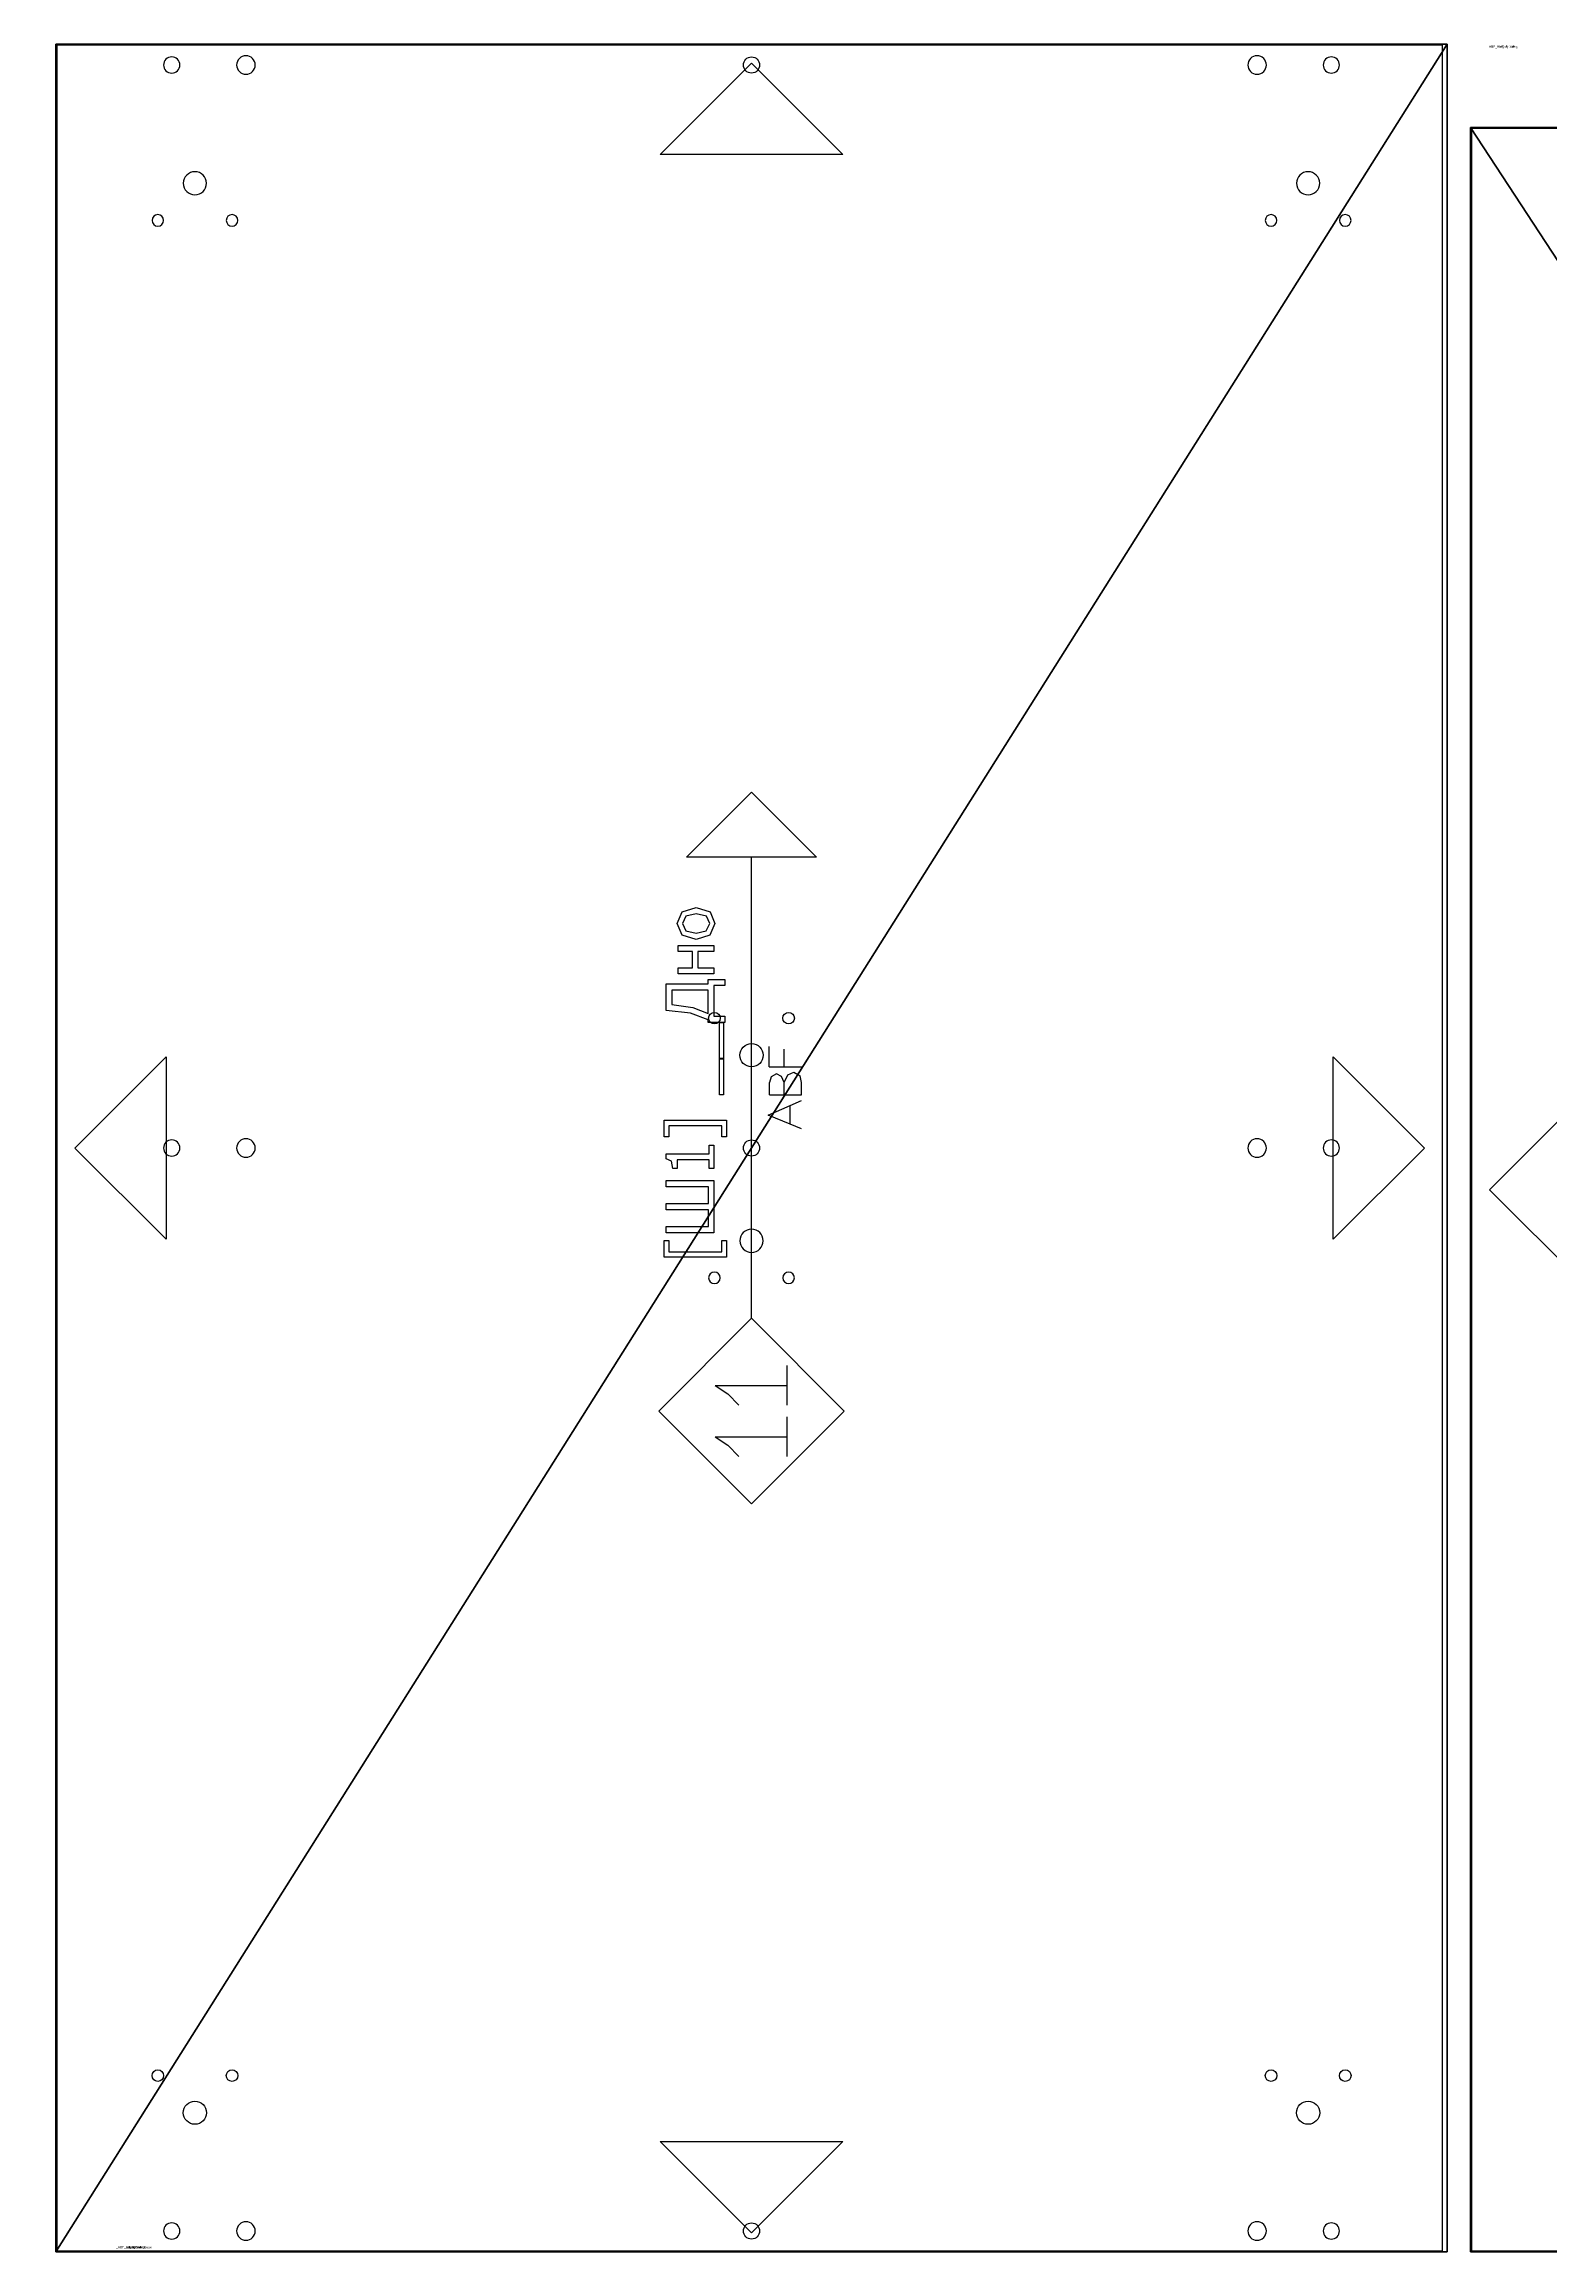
# Model space of a CAD drawing. Header units: millimetres. Extents: x -51759 to 2111, y -2740 to 2097.
# Drawn here: x -10495 to -9845, y 0 to 952 of the extents above; entities that cross this region are included whole.
import ezdxf

# ---------------------------------------------------------------- set-up
doc = ezdxf.new("R2010")
doc.units = ezdxf.units.MM
doc.header["$LTSCALE"] = 25.4
doc.layers.get('0').update_dxf_attribs({"true_color": 0xffffff})
for name, color, linetype, true_color in [('-', 216, 'Continuous', 0x770077), ('ABF_cuttingLines', 134, 'Continuous', 0x009987), ('ABF_D10.0_DEPTH18', 134, 'Continuous', 0x009987), ('ABF_D5.0_DEPTH1', 36, 'Continuous', 0x664400), ('ABF_edgeBanding', 252, 'Continuous', 0x777799), ('ABF_Label', 190, 'Continuous', 0x9900ff), ('D7-DEPTHF-$44817', 134, 'Continuous', 0x009987), ('D8-DEPTH12-$38878', 252, 'Continuous', 0x777799)]:
    doc.layers.add(name, color=color, linetype=linetype, true_color=true_color)

# ---------------------------------------------------------------- blocks, each defined once
blk = doc.blocks.new('Group703#1')
at = {"layer": 'ABF_cuttingLines', "color": 0}
blk.add_polyline3d([(-635.6, -16.9, 0), (-635.6, -932.1, 0), (-38, -932.1, 0), (-38, -16.9, 0), (-635.6, -16.9, 0)], close=True, dxfattribs=at)
blk = doc.blocks.new('Group704#1')
at = {"layer": 'ABF_edgeBanding', "color": 0}
for points in [[(-336, -24.77, 0), (-296.66, -64.11, 0), (-375.34, -64.11, 0), (-336, -24.77, 0)], [(-627.73, -474.5, 0), (-588.39, -435.16, 0), (-588.39, -513.84, 0), (-627.73, -474.5, 0)], [(-45.87, -474.5, 0), (-85.21, -513.84, 0), (-85.21, -435.16, 0), (-45.87, -474.5, 0)], [(-336, -924.23, 0), (-375.34, -884.89, 0), (-296.66, -884.89, 0), (-336, -924.23, 0)]]:
    blk.add_polyline3d(points, close=True, dxfattribs=at)
blk = doc.blocks.new('_____#6')
at = {"color": 0}
for p, q in [((-636, -16.5, 18), (-36, -16.5, 18)), ((-636, -932.5, 18), (-636, -16.5, 18)), ((-636, -16.5), (-36, -16.5)), ((-636, -932.5), (-636, -16.5)), ((-636, -16.5, 18), (-36, -16.5, 18)), ((-636, -16.5), (-36, -16.5)), ((-636, -16.5, 18), (-636, -16.5)), ((-636, -932.5, 18), (-636, -16.5, 18)), ((-636, -16.5, 18), (-636, -16.5)), ((-636, -932.5), (-636, -16.5)), ((-36, -932.5, 18), (-636, -932.5, 18)), ((-36, -932.5), (-636, -932.5)), ((-36, -932.5, 18), (-636, -932.5, 18)), ((-636, -932.5, 18), (-636, -932.5)), ((-36, -932.5), (-636, -932.5)), ((-636, -932.5, 18), (-636, -932.5))]:
    blk.add_line(p, q, dxfattribs=at)
at = {"layer": 'ABF_cuttingLines', "color": 0}
ref = blk.add_blockref('Group703#1', (0, 0, 18), dxfattribs=at)
ref.add_attrib('Skp_GroupInstanceName', '_ABF_cuttingLines', (0, 0), dxfattribs={"layer": '0', "height": 1})
at = {"layer": 'ABF_edgeBanding', "color": 0}
ref = blk.add_blockref('Group704#1', (0, 0, 18), dxfattribs=at)
ref.add_attrib('Skp_GroupInstanceName', '_ABF_edgeBanding', (0, 0), dxfattribs={"layer": '0', "height": 1})
at = {"color": 7, "true_color": 0xffffff}
mesh = blk.add_polyface(dxfattribs=at)
corners = [(-36, -932.5, 18), (-636, -16.5, 18), (-636, -932.5, 18), (-36, -16.5, 18)]
mesh.append_faces([[corners[k] for k in face] for face in [(0, 1, 2), (1, 0, 3)]], dxfattribs={"vtx0": -1, "color": 7})
at = {"color": 0}
mesh = blk.add_polyface(dxfattribs=at)
corners = [(-636, -16.5), (-36, -932.5), (-636, -932.5), (-36, -16.5)]
mesh.append_faces([[corners[k] for k in face] for face in [(0, 1, 2), (1, 0, 3)]], dxfattribs={"vtx0": -1, "color": 0})
mesh = blk.add_polyface(dxfattribs=at)
corners = [(-636, -16.5, 18), (-36, -16.5), (-636, -16.5), (-36, -16.5, 18)]
mesh.append_faces([[corners[k] for k in face] for face in [(0, 1, 2), (1, 0, 3)]], dxfattribs={"vtx0": -1, "color": 0})
mesh = blk.add_polyface(dxfattribs=at)
corners = [(-636, -16.5, 18), (-636, -932.5), (-636, -932.5, 18), (-636, -16.5)]
mesh.append_faces([[corners[k] for k in face] for face in [(0, 1, 2), (1, 0, 3)]], dxfattribs={"vtx0": -1, "color": 0})
mesh = blk.add_polyface(dxfattribs=at)
corners = [(-36, -932.5, 18), (-636, -932.5), (-36, -932.5), (-636, -932.5, 18)]
mesh.append_faces([[corners[k] for k in face] for face in [(0, 1, 2), (1, 0, 3)]], dxfattribs={"vtx0": -1, "color": 0})
blk = doc.blocks.new('Group517#1')
at = {"layer": 'D7-DEPTHF-$44817', "color": 0, "extrusion": (0, 0, -1)}
blk.add_circle((9, 0), 3.5, dxfattribs=at)
at = {"layer": 'D8-DEPTH12-$38878', "color": 0, "extrusion": (0, 0, -1)}
blk.add_circle((9, -32), 4, dxfattribs=at)
blk = doc.blocks.new('Group521#1')
at = {"layer": 'D7-DEPTHF-$44817', "color": 0, "extrusion": (0, 0, -1)}
blk.add_circle((9, 0), 3.5, dxfattribs=at)
at = {"layer": 'D8-DEPTH12-$38878', "color": 0, "extrusion": (0, 0, -1)}
blk.add_circle((9, 32), 4, dxfattribs=at)
blk = doc.blocks.new('Group535#1')
at = {"layer": 'D7-DEPTHF-$44817', "color": 0, "extrusion": (0, 0, -1)}
blk.add_circle((9, 0), 3.5, dxfattribs=at)
at = {"layer": 'D8-DEPTH12-$38878', "color": 0, "extrusion": (0, 0, -1)}
blk.add_circle((9, -32), 4, dxfattribs=at)
blk = doc.blocks.new('Group539#1')
at = {"layer": 'D7-DEPTHF-$44817', "color": 0, "extrusion": (0, 0, -1)}
blk.add_circle((9, 0), 3.5, dxfattribs=at)
at = {"layer": 'D8-DEPTH12-$38878', "color": 0, "extrusion": (0, 0, -1)}
blk.add_circle((9, 32), 4, dxfattribs=at)
blk = doc.blocks.new('Group541#2')
at = {"layer": 'D7-DEPTHF-$44817', "color": 0}
blk.add_circle((-9, 0, 18), 3.5, dxfattribs=at)
blk = doc.blocks.new('Group553#1')
at = {"layer": 'D7-DEPTHF-$44817', "color": 0, "extrusion": (0, 0, -1)}
blk.add_circle((9, 0), 3.5, dxfattribs=at)
at = {"layer": 'D8-DEPTH12-$38878', "color": 0, "extrusion": (0, 0, -1)}
blk.add_circle((9, -32), 4, dxfattribs=at)
blk = doc.blocks.new('Group557#1')
at = {"layer": 'D7-DEPTHF-$44817', "color": 0, "extrusion": (0, 0, -1)}
blk.add_circle((9, 0), 3.5, dxfattribs=at)
at = {"layer": 'D8-DEPTH12-$38878', "color": 0, "extrusion": (0, 0, -1)}
blk.add_circle((9, 32), 4, dxfattribs=at)
blk = doc.blocks.new('Group559#2')
at = {"layer": 'D7-DEPTHF-$44817', "color": 0}
blk.add_circle((-9, 0, 18), 3.5, dxfattribs=at)
blk = doc.blocks.new('_____#44')
at = {"layer": 'ABF_D10.0_DEPTH18', "color": 0}
blk.add_circle((5, 5), 5, dxfattribs=at)
blk = doc.blocks.new('_____#42')
at = {"layer": 'ABF_D5.0_DEPTH1', "color": 0}
blk.add_circle((2.5, 2.5), 2.5, dxfattribs=at)
blk = doc.blocks.new('_____#43')
at = {"layer": 'ABF_D5.0_DEPTH1', "color": 0}
blk.add_circle((2.5, 2.5), 2.5, dxfattribs=at)
blk = doc.blocks.new('_____#14')
at = {"layer": 'ABF_D10.0_DEPTH18', "color": 0}
blk.add_circle((5, 5), 5, dxfattribs=at)
blk = doc.blocks.new('_____#3')
at = {"layer": 'ABF_D5.0_DEPTH1', "color": 0}
blk.add_circle((2.5, 2.5), 2.5, dxfattribs=at)
blk = doc.blocks.new('_____#1')
at = {"layer": 'ABF_D5.0_DEPTH1', "color": 0}
blk.add_circle((2.5, 2.5), 2.5, dxfattribs=at)
blk = doc.blocks.new('_____#15')
at = {"layer": 'ABF_D10.0_DEPTH18', "color": 0}
blk.add_circle((5, 5), 5, dxfattribs=at)
blk = doc.blocks.new('_____#7')
at = {"layer": 'ABF_D5.0_DEPTH1', "color": 0}
blk.add_circle((2.5, 2.5), 2.5, dxfattribs=at)
blk = doc.blocks.new('_____#13')
at = {"layer": 'ABF_D5.0_DEPTH1', "color": 0}
blk.add_circle((2.5, 2.5), 2.5, dxfattribs=at)
blk = doc.blocks.new('_____#21')
at = {"layer": 'ABF_D10.0_DEPTH18', "color": 0}
blk.add_circle((5, 5), 5, dxfattribs=at)
blk = doc.blocks.new('_____#23')
at = {"layer": 'ABF_D5.0_DEPTH1', "color": 0}
blk.add_circle((2.5, 2.5), 2.5, dxfattribs=at)
blk = doc.blocks.new('_____#29')
at = {"layer": 'ABF_D5.0_DEPTH1', "color": 0}
blk.add_circle((2.5, 2.5), 2.5, dxfattribs=at)
blk = doc.blocks.new('_____#28')
at = {"layer": 'ABF_D10.0_DEPTH18', "color": 0}
blk.add_circle((5, 5), 5, dxfattribs=at)
blk = doc.blocks.new('_____#22')
at = {"layer": 'ABF_D5.0_DEPTH1', "color": 0}
blk.add_circle((2.5, 2.5), 2.5, dxfattribs=at)
blk = doc.blocks.new('_____#36')
at = {"layer": 'ABF_D5.0_DEPTH1', "color": 0}
blk.add_circle((2.5, 2.5), 2.5, dxfattribs=at)
blk = doc.blocks.new('_____#35')
at = {"layer": 'ABF_D10.0_DEPTH18', "color": 0}
blk.add_circle((5, 5), 5, dxfattribs=at)
blk = doc.blocks.new('_____#37')
at = {"layer": 'ABF_D5.0_DEPTH1', "color": 0}
blk.add_circle((2.5, 2.5), 2.5, dxfattribs=at)
blk = doc.blocks.new('_____#30')
at = {"layer": 'ABF_D5.0_DEPTH1', "color": 0}
blk.add_circle((2.5, 2.5), 2.5, dxfattribs=at)
blk = doc.blocks.new('Group413#1')
at = {"layer": 'D7-DEPTHF-$44817', "color": 0}
blk.add_circle((-9, 0, 18), 3.5, dxfattribs=at)
blk = doc.blocks.new('Group624#1')
at = {"layer": 'ABF_Label', "color": 0}
for p, q in [((-29.93, 6.86), (-29.93, 23.92)), ((-29.93, 23.92), (-25.37, 23.92)), ((-25.37, 22.67), (-28.4, 22.67)), ((-28.4, 22.67), (-28.4, 8.11)), ((-25.37, 23.92), (-25.37, 22.67)), ((-23.19, 10.29), (-23.19, 23.33)), ((-23.19, 23.33), (-21.46, 23.33)), ((-21.46, 23.33), (-21.46, 11.8)), ((-16.92, 11.8), (-16.92, 23.33)), ((-16.92, 23.33), (-15.19, 23.33)), ((-15.19, 23.33), (-15.19, 11.8)), ((-10.65, 11.8), (-10.65, 23.33)), ((-10.65, 23.33), (-8.92, 23.33)), ((-8.92, 23.33), (-8.92, 10.29)), ((-5.61, 21.55), (-3.64, 21.94)), ((-5.61, 20.36), (-5.61, 21.55)), ((-3.25, 20.36), (-5.61, 20.36)), ((-3.64, 21.94), (-2.93, 23.38)), ((-3.25, 11.62), (-3.25, 20.36)), ((-2.93, 23.38), (-1.57, 23.38)), ((-1.57, 23.38), (-1.57, 11.62)), ((3.06, 22.67), (3.06, 23.92)), ((3.06, 23.92), (7.61, 23.92)), ((6.08, 22.67), (3.06, 22.67)), ((6.08, 8.11), (6.08, 22.67)), ((7.61, 23.92), (7.61, 6.86)), ((36.96, 16.72), (37.65, 23.33)), ((37.65, 23.33), (44.93, 23.33)), ((39.28, 21.83), (38.49, 16.09)), ((43.2, 21.83), (39.28, 21.83)), ((43.2, 11.83), (43.2, 21.83)), ((44.93, 23.33), (44.93, 11.83)), ((47.71, 10.29), (47.71, 20.07)), ((47.71, 20.07), (49.35, 20.07)), ((49.35, 20.07), (49.35, 16.12)), ((53.79, 16.12), (53.79, 20.07)), ((53.79, 20.07), (55.43, 20.07)), ((55.43, 20.07), (55.43, 10.29)), ((57.11, 15.18), (58.32, 18.99)), ((58.32, 18.99), (61.49, 20.35)), ((61.49, 18.93), (59.51, 18)), ((61.49, 20.35), (64.66, 18.99)), ((63.46, 18), (61.49, 18.93)), ((64.66, 18.99), (65.86, 15.18)), ((35.12, 11.83), (36.96, 16.72)), ((38.49, 16.09), (36.79, 11.83)), ((49.35, 16.12), (53.79, 16.12)), ((53.79, 14.7), (49.35, 14.7)), ((49.35, 14.7), (49.35, 10.29)), ((53.79, 10.29), (53.79, 14.7)), ((58.28, 11.41), (57.11, 15.18)), ((59.51, 18), (58.81, 15.18)), ((58.81, 15.18), (59.51, 12.39)), ((59.51, 12.39), (61.49, 11.44)), ((61.49, 11.44), (63.46, 12.37)), ((64.16, 15.18), (63.46, 18)), ((63.46, 12.37), (64.16, 15.18)), ((65.86, 15.18), (64.66, 11.36)), ((-81.35, 6.47), (-84.47, 3.45)), ((-79.07, 9.92), (-81.35, 6.47)), ((-79.07, 9.92), (-79.07, -9.75)), ((-67.28, 6.47), (-70.4, 3.45)), ((-64.99, 9.92), (-67.28, 6.47)), ((-64.99, 9.92), (-64.99, -9.75)), ((-25.37, 6.86), (-29.93, 6.86)), ((-28.4, 8.11), (-25.37, 8.11)), ((-25.37, 8.11), (-25.37, 6.86)), ((-8.92, 10.29), (-23.19, 10.29)), ((-21.46, 11.8), (-16.92, 11.8)), ((-15.19, 11.8), (-10.65, 11.8)), ((-5.61, 10.29), (-5.61, 11.62)), ((-5.61, 11.62), (-3.25, 11.62)), ((0.74, 10.29), (-5.61, 10.29)), ((-1.57, 11.62), (0.74, 11.62)), ((0.74, 11.62), (0.74, 10.29)), ((3.06, 6.86), (3.06, 8.11)), ((3.06, 8.11), (6.08, 8.11)), ((7.61, 6.86), (3.06, 6.86)), ((14.53, 7.66), (14.53, 8.8)), ((14.53, 8.8), (24.32, 8.8)), ((24.32, 7.66), (14.53, 7.66)), ((24.32, 8.8), (24.6, 8.8)), ((24.32, 7.66), (24.32, 8.8)), ((24.32, 8.8), (34.4, 8.8)), ((24.6, 7.66), (24.32, 7.66)), ((34.4, 7.66), (24.32, 7.66)), ((24.6, 8.8), (24.6, 7.66)), ((34.4, 8.8), (34.4, 7.66)), ((34.41, 7.34), (34.41, 11.83)), ((34.41, 11.83), (35.12, 11.83)), ((36.06, 7.34), (34.41, 7.34)), ((44.52, 10.33), (36.06, 10.33)), ((36.06, 10.33), (36.06, 7.34)), ((36.79, 11.83), (43.2, 11.83)), ((44.52, 7.34), (44.52, 10.33)), ((46.17, 7.34), (44.52, 7.34)), ((44.93, 11.83), (46.17, 11.83)), ((46.17, 11.83), (46.17, 7.34)), ((49.35, 10.29), (47.71, 10.29)), ((55.43, 10.29), (53.79, 10.29)), ((61.49, 10.02), (58.28, 11.41)), ((64.66, 11.36), (61.49, 10.02)), ((-46.62, 0), (79.64, 0)), ((6.49, -10.57), (8.95, -4.58)), ((8.95, -4.58), (11.61, -10.57)), ((14.53, -4.88), (17.96, -4.88)), ((14.53, -4.88), (14.53, -8.98)), ((19.51, -5.38), (17.96, -4.88)), ((20.29, -6.84), (19.51, -5.38)), ((22.27, -4.79), (22.27, -8.97)), ((22.27, -4.79), (27.81, -4.79)), ((-84.47, -9.75), (-79.07, -9.75)), ((-79.07, -9.75), (-73.65, -9.75)), ((-70.4, -9.75), (-64.99, -9.75)), ((-64.99, -9.75), (-59.58, -9.75)), ((5.21, -13.72), (6.49, -10.57)), ((6.49, -10.57), (11.61, -10.57)), ((11.61, -10.57), (13.01, -13.72)), ((14.53, -8.98), (14.53, -13.72)), ((14.53, -8.98), (17.96, -8.98)), ((17.96, -8.98), (19.55, -8.25)), ((17.96, -8.98), (20.04, -9.9)), ((19.55, -8.25), (20.29, -6.84)), ((20.74, -11.59), (19.76, -13.36)), ((20.04, -9.9), (20.74, -11.59)), ((22.27, -8.97), (27.09, -8.97)), ((22.27, -8.97), (22.27, -13.72)), ((14.53, -13.72), (17.96, -13.72)), ((17.96, -13.72), (19.76, -13.36))]:
    blk.add_line(p, q, dxfattribs=at)
for points in [[(-46.62, 0, 0), (-72.02, -25.4, 0), (-97.42, 0, 0), (-72.02, 25.4, 0), (-46.62, 0, 0)], [(79.64, 17.78, 0), (97.42, 0, 0), (79.64, -17.78, 0), (79.64, 17.78, 0)]]:
    blk.add_polyline3d(points, close=True, dxfattribs=at)
blk = doc.blocks.new('Group705#1')
at = {"layer": 'ABF_cuttingLines', "color": 0}
blk.add_polyline3d([(-617.6, -950.1, 0), (-20, -950.1, 0), (-20, 1.1, 0), (-617.6, 1.1, 0), (-617.6, -950.1, 0)], close=True, dxfattribs=at)
blk = doc.blocks.new('Group706#1')
at = {"layer": 'ABF_edgeBanding', "color": 0}
for points in [[(-318, -6.77, 0), (-278.66, -46.11, 0), (-357.34, -46.11, 0), (-318, -6.77, 0)], [(-609.73, -474.5, 0), (-570.39, -435.16, 0), (-570.39, -513.84, 0), (-609.73, -474.5, 0)], [(-27.87, -474.5, 0), (-67.21, -513.84, 0), (-67.21, -435.16, 0), (-27.87, -474.5, 0)], [(-318, -942.23, 0), (-357.34, -902.89, 0), (-278.66, -902.89, 0), (-318, -942.23, 0)]]:
    blk.add_polyline3d(points, close=True, dxfattribs=at)
blk = doc.blocks.new('___#16')
at = {"color": 0}
for p, q in [((-618, 1.5), (-618, -950.5)), ((-18, 1.5), (-618, 1.5)), ((-618, 1.5, 18), (-618, -950.5, 18)), ((-18, 1.5, 18), (-618, 1.5, 18)), ((-618, 1.5), (-618, -950.5)), ((-618, 1.5, 18), (-618, -950.5, 18)), ((-618, 1.5), (-618, 1.5, 18)), ((-18, 1.5), (-618, 1.5)), ((-618, 1.5), (-618, 1.5, 18)), ((-18, 1.5, 18), (-618, 1.5, 18)), ((-18, -950.5), (-18, 1.5)), ((-18, -950.5, 18), (-18, 1.5, 18)), ((-18, -950.5), (-18, 1.5)), ((-18, 1.5), (-18, 1.5, 18)), ((-18, -950.5, 18), (-18, 1.5, 18)), ((-18, 1.5), (-18, 1.5, 18)), ((-618, -950.5), (-18, -950.5)), ((-618, -950.5, 18), (-18, -950.5, 18)), ((-618, -950.5), (-618, -950.5, 18)), ((-618, -950.5), (-18, -950.5)), ((-618, -950.5, 18), (-18, -950.5, 18)), ((-618, -950.5), (-618, -950.5, 18)), ((-18, -950.5), (-18, -950.5, 18)), ((-18, -950.5), (-18, -950.5, 18))]:
    blk.add_line(p, q, dxfattribs=at)
at = {"layer": '-', "color": 0}
ref = blk.add_blockref('_____#7', (-571.5, -877, 18), dxfattribs=dict(at, zscale=-1, rotation=90.00000000000001))
ref.add_attrib('Skp_GroupInstanceName', 'ABF_Hole', (0, 0), dxfattribs={"layer": '0', "height": 1})
at = {"layer": '-', "color": 0, "extrusion": (-1.50398e-16, -1.89578e-16, -1)}
ref = blk.add_blockref('_____#37', (571.5, -72, -18), dxfattribs=dict(at, rotation=270))
ref.add_attrib('Skp_GroupInstanceName', 'ABF_Hole', (0, 0), dxfattribs={"layer": '0', "height": 1})
at = {"layer": '-', "color": 0}
ref = blk.add_blockref('_____#15', (-553, -895.5, 18), dxfattribs=dict(at, zscale=-1, rotation=90.00000000000001))
ref.add_attrib('Skp_GroupInstanceName', 'ABF_Hole', (0, 0), dxfattribs={"layer": '0', "height": 1})
at = {"layer": '-', "color": 0, "extrusion": (-1.50398e-16, -1.89578e-16, -1)}
ref = blk.add_blockref('_____#35', (553, -53.5, -18), dxfattribs=dict(at, rotation=270))
ref.add_attrib('Skp_GroupInstanceName', 'ABF_Hole', (0, 0), dxfattribs={"layer": '0', "height": 1})
at = {"layer": '-', "color": 0}
ref = blk.add_blockref('_____#13', (-539.5, -877, 18), dxfattribs=dict(at, zscale=-1, rotation=90.00000000000001))
ref.add_attrib('Skp_GroupInstanceName', 'ABF_Hole', (0, 0), dxfattribs={"layer": '0', "height": 1})
at = {"layer": '-', "color": 0, "extrusion": (-1.50398e-16, -1.89578e-16, -1)}
ref = blk.add_blockref('_____#30', (539.5, -72, -18), dxfattribs=dict(at, rotation=270))
ref.add_attrib('Skp_GroupInstanceName', 'ABF_Hole', (0, 0), dxfattribs={"layer": '0', "height": 1})
at = {"layer": '-', "color": 0}
ref = blk.add_blockref('_____#42', (-331.5, -421, 18), dxfattribs=dict(at, zscale=-1, rotation=90.00000000000001))
ref.add_attrib('Skp_GroupInstanceName', 'ABF_Hole', (0, 0), dxfattribs={"layer": '0', "height": 1})
at = {"layer": '-', "color": 0, "extrusion": (-1.50398e-16, -1.89578e-16, -1)}
ref = blk.add_blockref('_____#22', (331.5, -528, -18), dxfattribs=dict(at, rotation=270))
ref.add_attrib('Skp_GroupInstanceName', 'ABF_Hole', (0, 0), dxfattribs={"layer": '0', "height": 1})
at = {"layer": '-', "color": 0}
ref = blk.add_blockref('_____#44', (-313, -439.5, 18), dxfattribs=dict(at, zscale=-1, rotation=90.00000000000001))
ref.add_attrib('Skp_GroupInstanceName', 'ABF_Hole', (0, 0), dxfattribs={"layer": '0', "height": 1})
at = {"layer": '-', "color": 0, "extrusion": (-1.50398e-16, -1.89578e-16, -1)}
ref = blk.add_blockref('_____#28', (313, -509.5, -18), dxfattribs=dict(at, rotation=270))
ref.add_attrib('Skp_GroupInstanceName', 'ABF_Hole', (0, 0), dxfattribs={"layer": '0', "height": 1})
at = {"layer": '-', "color": 0}
ref = blk.add_blockref('_____#43', (-299.5, -421, 18), dxfattribs=dict(at, zscale=-1, rotation=90.00000000000001))
ref.add_attrib('Skp_GroupInstanceName', 'ABF_Hole', (0, 0), dxfattribs={"layer": '0', "height": 1})
at = {"layer": '-', "color": 0, "extrusion": (-1.50398e-16, -1.89578e-16, -1)}
ref = blk.add_blockref('_____#36', (299.5, -528, -18), dxfattribs=dict(at, rotation=270))
ref.add_attrib('Skp_GroupInstanceName', 'ABF_Hole', (0, 0), dxfattribs={"layer": '0', "height": 1})
at = {"layer": '-', "color": 0}
ref = blk.add_blockref('_____#3', (-91.5, -877, 18), dxfattribs=dict(at, zscale=-1, rotation=90.00000000000001))
ref.add_attrib('Skp_GroupInstanceName', 'ABF_Hole', (0, 0), dxfattribs={"layer": '0', "height": 1})
at = {"layer": '-', "color": 0, "extrusion": (-1.50398e-16, -1.89578e-16, -1)}
ref = blk.add_blockref('_____#23', (91.5, -72, -18), dxfattribs=dict(at, rotation=270))
ref.add_attrib('Skp_GroupInstanceName', 'ABF_Hole', (0, 0), dxfattribs={"layer": '0', "height": 1})
at = {"layer": '-', "color": 0}
ref = blk.add_blockref('_____#14', (-73, -895.5, 18), dxfattribs=dict(at, zscale=-1, rotation=90.00000000000001))
ref.add_attrib('Skp_GroupInstanceName', 'ABF_Hole', (0, 0), dxfattribs={"layer": '0', "height": 1})
at = {"layer": '-', "color": 0, "extrusion": (-1.50398e-16, -1.89578e-16, -1)}
ref = blk.add_blockref('_____#21', (73, -53.5, -18), dxfattribs=dict(at, rotation=270))
ref.add_attrib('Skp_GroupInstanceName', 'ABF_Hole', (0, 0), dxfattribs={"layer": '0', "height": 1})
at = {"layer": '-', "color": 0}
ref = blk.add_blockref('_____#1', (-59.5, -877, 18), dxfattribs=dict(at, zscale=-1, rotation=90.00000000000001))
ref.add_attrib('Skp_GroupInstanceName', 'ABF_Hole', (0, 0), dxfattribs={"layer": '0', "height": 1})
at = {"layer": '-', "color": 0, "extrusion": (-1.50398e-16, -1.89578e-16, -1)}
ref = blk.add_blockref('_____#29', (59.5, -72, -18), dxfattribs=dict(at, rotation=270))
ref.add_attrib('Skp_GroupInstanceName', 'ABF_Hole', (0, 0), dxfattribs={"layer": '0', "height": 1})
at = {"color": 0}
ref = blk.add_blockref('Group521#1', (-568, -16.5), dxfattribs=dict(at, rotation=270))
ref.add_attrib('Skp_GroupInstanceName', '_ABF_minifixPlasticBase', (0, 0), dxfattribs={"height": 1})
ref = blk.add_blockref('Group539#1', (-568, -483.5), dxfattribs=dict(at, rotation=270))
ref.add_attrib('Skp_GroupInstanceName', '_ABF_minifixPlasticBase', (0, 0), dxfattribs={"height": 1})
ref = blk.add_blockref('Group557#1', (-568, -950.5), dxfattribs=dict(at, rotation=270))
ref.add_attrib('Skp_GroupInstanceName', '_ABF_minifixPlasticBase', (0, 0), dxfattribs={"height": 1})
ref = blk.add_blockref('Group541#2', (-318, -483.5), dxfattribs=dict(at, rotation=270))
ref.add_attrib('Skp_GroupInstanceName', '_ABF_screwInside', (0, 0), dxfattribs={"height": 1})
ref = blk.add_blockref('Group559#2', (-318, -950.5), dxfattribs=dict(at, rotation=270))
ref.add_attrib('Skp_GroupInstanceName', '_ABF_screwInside', (0, 0), dxfattribs={"height": 1})
ref = blk.add_blockref('Group413#1', (-318, -16.5), dxfattribs=dict(at, rotation=270))
ref.add_attrib('Skp_GroupInstanceName', '_ABF_screwInside', (0, 0), dxfattribs={"height": 1})
ref = blk.add_blockref('Group517#1', (-68, -16.5), dxfattribs=dict(at, rotation=270))
ref.add_attrib('Skp_GroupInstanceName', '_ABF_minifixPlasticBase', (0, 0), dxfattribs={"height": 1})
ref = blk.add_blockref('Group535#1', (-68, -483.5), dxfattribs=dict(at, rotation=270))
ref.add_attrib('Skp_GroupInstanceName', '_ABF_minifixPlasticBase', (0, 0), dxfattribs={"height": 1})
ref = blk.add_blockref('Group553#1', (-68, -950.5), dxfattribs=dict(at, rotation=270))
ref.add_attrib('Skp_GroupInstanceName', '_ABF_minifixPlasticBase', (0, 0), dxfattribs={"height": 1})
at = {"layer": 'ABF_cuttingLines', "color": 0}
ref = blk.add_blockref('Group705#1', (0, 0, 18), dxfattribs=at)
ref.add_attrib('Skp_GroupInstanceName', '_ABF_cuttingLines', (0, 0), dxfattribs={"layer": '0', "height": 1})
at = {"layer": 'ABF_edgeBanding', "color": 0}
ref = blk.add_blockref('Group706#1', (0, 0, 18), dxfattribs=at)
ref.add_attrib('Skp_GroupInstanceName', '_ABF_edgeBanding', (0, 0), dxfattribs={"layer": '0', "height": 1})
at = {"layer": 'ABF_Label', "color": 0}
ref = blk.add_blockref('Group624#1', (-318, -474.5, 18), dxfattribs=dict(at, xscale=1.574803149606299, yscale=1.574803149606299, rotation=90))
ref.add_attrib('Skp_GroupInstanceName', '_ABF_Label', (0, 0), dxfattribs={"layer": '0', "height": 1})
at = {"color": 0}
mesh = blk.add_polyface(dxfattribs=at)
corners = [(-18, 1.5), (-618, -950.5), (-618, 1.5), (-18, -950.5)]
mesh.append_faces([[corners[k] for k in face] for face in [(0, 1, 2), (1, 0, 3)]], dxfattribs={"vtx0": -1, "color": 0})
at = {"color": 7, "true_color": 0xffffff}
mesh = blk.add_polyface(dxfattribs=at)
corners = [(-618, -950.5, 18), (-18, 1.5, 18), (-618, 1.5, 18), (-18, -950.5, 18)]
mesh.append_faces([[corners[k] for k in face] for face in [(0, 1, 2), (1, 0, 3)]], dxfattribs={"vtx0": -1, "color": 7})
at = {"color": 0}
mesh = blk.add_polyface(dxfattribs=at)
corners = [(-618, 1.5, 18), (-618, -950.5), (-618, -950.5, 18), (-618, 1.5)]
mesh.append_faces([[corners[k] for k in face] for face in [(0, 1, 2), (1, 0, 3)]], dxfattribs={"vtx0": -1, "color": 0})
mesh = blk.add_polyface(dxfattribs=at)
corners = [(-618, 1.5, 18), (-18, 1.5), (-618, 1.5), (-18, 1.5, 18)]
mesh.append_faces([[corners[k] for k in face] for face in [(0, 1, 2), (1, 0, 3)]], dxfattribs={"vtx0": -1, "color": 0})
mesh = blk.add_polyface(dxfattribs=at)
corners = [(-18, 1.5), (-18, -950.5, 18), (-18, -950.5), (-18, 1.5, 18)]
mesh.append_faces([[corners[k] for k in face] for face in [(0, 1, 2), (1, 0, 3)]], dxfattribs={"vtx0": -1, "color": 0})
mesh = blk.add_polyface(dxfattribs=at)
corners = [(-18, -950.5, 18), (-618, -950.5), (-18, -950.5), (-618, -950.5, 18)]
mesh.append_faces([[corners[k] for k in face] for face in [(0, 1, 2), (1, 0, 3)]], dxfattribs={"vtx0": -1, "color": 0})
blk = doc.blocks.new('Group301#1')
at = {"layer": 'D7-DEPTHF-$44817', "color": 0}
blk.add_circle((0, -9), 3.5, dxfattribs=at)
at = {"layer": 'D8-DEPTH12-$38878', "color": 0}
blk.add_circle((-32, -9), 4, dxfattribs=at)
blk = doc.blocks.new('Group305#1')
at = {"layer": 'D7-DEPTHF-$44817', "color": 0}
blk.add_circle((0, -9), 3.5, dxfattribs=at)
at = {"layer": 'D8-DEPTH12-$38878', "color": 0}
blk.add_circle((32, -9), 4, dxfattribs=at)
blk = doc.blocks.new('Group312#1')
at = {"layer": 'D7-DEPTHF-$44817', "color": 0, "extrusion": (0, -4.99939e-16, -1)}
blk.add_circle((0, -9, 18), 3.5, dxfattribs=at)
blk = doc.blocks.new('Group319#1')
at = {"layer": 'D7-DEPTHF-$44817', "color": 0}
blk.add_circle((0, 9), 3.5, dxfattribs=at)
at = {"layer": 'D8-DEPTH12-$38878', "color": 0}
blk.add_circle((-32, 9), 4, dxfattribs=at)
blk = doc.blocks.new('Group323#1')
at = {"layer": 'D7-DEPTHF-$44817', "color": 0}
blk.add_circle((0, 9), 3.5, dxfattribs=at)
at = {"layer": 'D8-DEPTH12-$38878', "color": 0}
blk.add_circle((32, 9), 4, dxfattribs=at)
blk = doc.blocks.new('Group330#1')
at = {"layer": 'D7-DEPTHF-$44817', "color": 0, "extrusion": (0, -4.99939e-16, -1)}
blk.add_circle((0, 9, 18), 3.5, dxfattribs=at)
blk = doc.blocks.new('Group355#1')
at = {"layer": 'D7-DEPTHF-$44817', "color": 0}
blk.add_circle((0, -9), 3.5, dxfattribs=at)
at = {"layer": 'D8-DEPTH12-$38878', "color": 0}
blk.add_circle((-32, -9), 4, dxfattribs=at)
blk = doc.blocks.new('Group359#1')
at = {"layer": 'D7-DEPTHF-$44817', "color": 0}
blk.add_circle((0, -9), 3.5, dxfattribs=at)
at = {"layer": 'D8-DEPTH12-$38878', "color": 0}
blk.add_circle((32, -9), 4, dxfattribs=at)
blk = doc.blocks.new('Group366#1')
at = {"layer": 'D7-DEPTHF-$44817', "color": 0, "extrusion": (0, -4.99939e-16, -1)}
blk.add_circle((0, -9, 18), 3.5, dxfattribs=at)
blk = doc.blocks.new('Group618#1')
at = {"layer": 'ABF_Label', "color": 0}
for p, q in [((-26.85, 6.86), (-26.85, 23.92)), ((-26.85, 23.92), (-22.29, 23.92)), ((-22.29, 22.67), (-25.31, 22.67)), ((-25.31, 22.67), (-25.31, 8.11)), ((-22.29, 23.92), (-22.29, 22.67)), ((-21.52, 10.29), (-17.12, 23.33)), ((-16.1, 21.56), (-18.1, 15.42)), ((-17.12, 23.33), (-14.99, 23.33)), ((-14.08, 15.42), (-16.1, 21.56)), ((-14.99, 23.33), (-10.59, 10.29)), ((-8.7, 21.55), (-6.72, 21.94)), ((-8.7, 20.36), (-8.7, 21.55)), ((-6.33, 20.36), (-8.7, 20.36)), ((-6.72, 21.94), (-6.01, 23.38)), ((-6.33, 11.62), (-6.33, 20.36)), ((-6.01, 23.38), (-4.65, 23.38)), ((-4.65, 23.38), (-4.65, 11.62)), ((-0.03, 22.67), (-0.03, 23.92)), ((-0.03, 23.92), (4.53, 23.92)), ((3, 22.67), (-0.03, 22.67)), ((3, 8.11), (3, 22.67)), ((4.53, 23.92), (4.53, 6.86)), ((33.87, 16.72), (34.57, 23.33)), ((34.57, 23.33), (41.85, 23.33)), ((36.2, 21.83), (35.41, 16.09)), ((40.11, 21.83), (36.2, 21.83)), ((40.11, 11.83), (40.11, 21.83)), ((41.85, 23.33), (41.85, 11.83)), ((44.63, 10.29), (44.63, 20.07)), ((44.63, 20.07), (46.27, 20.07)), ((46.27, 20.07), (46.27, 16.12)), ((50.7, 16.12), (50.7, 20.07)), ((50.7, 20.07), (52.35, 20.07)), ((52.35, 20.07), (52.35, 10.29)), ((54.03, 15.18), (55.24, 18.99)), ((55.24, 18.99), (58.41, 20.35)), ((58.41, 18.93), (56.43, 18)), ((58.41, 20.35), (61.58, 18.99)), ((60.38, 18), (58.41, 18.93)), ((61.58, 18.99), (62.77, 15.18)), ((-73.84, 10.35), (-68.99, 12.66)), ((-68.99, 12.66), (-63.87, 10.35)), ((-18.59, 13.93), (-19.77, 10.29)), ((-13.6, 13.93), (-18.59, 13.93)), ((-18.1, 15.42), (-14.08, 15.42)), ((-12.42, 10.29), (-13.6, 13.93)), ((32.04, 11.83), (33.87, 16.72)), ((35.41, 16.09), (33.71, 11.83)), ((46.27, 16.12), (50.7, 16.12)), ((50.7, 14.7), (46.27, 14.7)), ((46.27, 14.7), (46.27, 10.29)), ((50.7, 10.29), (50.7, 14.7)), ((55.2, 11.41), (54.03, 15.18)), ((56.43, 18), (55.73, 15.18)), ((55.73, 15.18), (56.43, 12.39)), ((56.43, 12.39), (58.41, 11.44)), ((58.41, 11.44), (60.38, 12.37)), ((61.07, 15.18), (60.38, 18)), ((60.38, 12.37), (61.07, 15.18)), ((62.77, 15.18), (61.58, 11.36)), ((-75.84, 4.8), (-73.84, 10.35)), ((-63.87, 10.35), (-62.03, 4.8)), ((-22.29, 6.86), (-26.85, 6.86)), ((-25.31, 8.11), (-22.29, 8.11)), ((-22.29, 8.11), (-22.29, 6.86)), ((-19.77, 10.29), (-21.52, 10.29)), ((-10.59, 10.29), (-12.42, 10.29)), ((-8.7, 10.29), (-8.7, 11.62)), ((-8.7, 11.62), (-6.33, 11.62)), ((-2.34, 10.29), (-8.7, 10.29)), ((-4.65, 11.62), (-2.34, 11.62)), ((-2.34, 11.62), (-2.34, 10.29)), ((-0.03, 6.86), (-0.03, 8.11)), ((-0.03, 8.11), (3, 8.11)), ((4.53, 6.86), (-0.03, 6.86)), ((11.45, 7.66), (11.45, 8.8)), ((11.45, 8.8), (21.24, 8.8)), ((21.24, 7.66), (11.45, 7.66)), ((21.24, 8.8), (21.52, 8.8)), ((21.24, 7.66), (21.24, 8.8)), ((21.24, 8.8), (31.31, 8.8)), ((21.52, 7.66), (21.24, 7.66)), ((31.31, 7.66), (21.24, 7.66)), ((21.52, 8.8), (21.52, 7.66)), ((31.31, 8.8), (31.31, 7.66)), ((31.33, 7.34), (31.33, 11.83)), ((31.33, 11.83), (32.04, 11.83)), ((32.98, 7.34), (31.33, 7.34)), ((41.44, 10.33), (32.98, 10.33)), ((32.98, 10.33), (32.98, 7.34)), ((33.71, 11.83), (40.11, 11.83)), ((41.44, 7.34), (41.44, 10.33)), ((43.08, 7.34), (41.44, 7.34)), ((41.85, 11.83), (43.08, 11.83)), ((43.08, 11.83), (43.08, 7.34)), ((46.27, 10.29), (44.63, 10.29)), ((52.35, 10.29), (50.7, 10.29)), ((58.41, 10.02), (55.2, 11.41)), ((61.58, 11.36), (58.41, 10.02)), ((-75.84, 4.8), (-73.78, -0.74)), ((-64.19, -0.2), (-62.03, 4.8)), ((-62.03, 4.8), (-62.03, -3.63)), ((-43.54, 0), (76.56, 0)), ((-73.78, -0.74), (-68.99, -2.67)), ((-68.99, -2.67), (-64.19, -0.2)), ((-62.03, -3.63), (-64.27, -10.29)), ((6.49, -10.57), (8.95, -4.58)), ((8.95, -4.58), (11.61, -10.57)), ((14.53, -4.88), (17.96, -4.88)), ((14.53, -4.88), (14.53, -8.98)), ((19.51, -5.38), (17.96, -4.88)), ((20.29, -6.84), (19.51, -5.38)), ((22.27, -4.79), (22.27, -8.97)), ((22.27, -4.79), (27.81, -4.79)), ((-73.28, -10.76), (-75.01, -8.07)), ((-68.99, -12.45), (-73.28, -10.76)), ((-64.27, -10.29), (-68.99, -12.45)), ((5.21, -13.72), (6.49, -10.57)), ((6.49, -10.57), (11.61, -10.57)), ((11.61, -10.57), (13.01, -13.72)), ((14.53, -8.98), (14.53, -13.72)), ((14.53, -8.98), (17.96, -8.98)), ((17.96, -8.98), (19.55, -8.25)), ((17.96, -8.98), (20.04, -9.9)), ((19.55, -8.25), (20.29, -6.84)), ((20.74, -11.59), (19.76, -13.36)), ((20.04, -9.9), (20.74, -11.59)), ((22.27, -8.97), (27.09, -8.97)), ((22.27, -8.97), (22.27, -13.72)), ((14.53, -13.72), (17.96, -13.72)), ((17.96, -13.72), (19.76, -13.36))]:
    blk.add_line(p, q, dxfattribs=at)
for points in [[(-43.54, 0, 0), (-68.94, -25.4, 0), (-94.34, 0, 0), (-68.94, 25.4, 0), (-43.54, 0, 0)], [(76.56, 17.78, 0), (94.34, 0, 0), (76.56, -17.78, 0), (76.56, 17.78, 0)]]:
    blk.add_polyline3d(points, close=True, dxfattribs=at)
blk = doc.blocks.new('Group707#1')
at = {"layer": 'ABF_cuttingLines', "color": 0}
blk.add_polyline3d([(-38, -1.1, 0), (-38, 950.1, 0), (-635.6, 950.1, 0), (-635.6, -1.1, 0), (-38, -1.1, 0)], close=True, dxfattribs=at)
blk = doc.blocks.new('Group708#1')
at = {"layer": 'ABF_edgeBanding', "color": 0}
for points in [[(-336, 942.23, 0), (-296.66, 902.89, 0), (-375.34, 902.89, 0), (-336, 942.23, 0)], [(-627.73, 474.5, 0), (-588.39, 513.84, 0), (-588.39, 435.16, 0), (-627.73, 474.5, 0)], [(-45.87, 474.5, 0), (-85.21, 435.16, 0), (-85.21, 513.84, 0), (-45.87, 474.5, 0)], [(-336, 6.77, 0), (-375.34, 46.11, 0), (-296.66, 46.11, 0), (-336, 6.77, 0)]]:
    blk.add_polyline3d(points, close=True, dxfattribs=at)
blk = doc.blocks.new('_____#350')
at = {"color": 0}
ref = blk.add_blockref('Group323#1', (-586, 932.5, 18), dxfattribs=at)
ref.add_attrib('Skp_GroupInstanceName', '_ABF_minifixPlasticBase', (0, 0), dxfattribs={"height": 1})
ref = blk.add_blockref('Group330#1', (-336, 932.5, 18), dxfattribs=at)
ref.add_attrib('Skp_GroupInstanceName', '_ABF_screwInside', (0, 0), dxfattribs={"height": 1})
ref = blk.add_blockref('Group319#1', (-86, 932.5, 18), dxfattribs=at)
ref.add_attrib('Skp_GroupInstanceName', '_ABF_minifixPlasticBase', (0, 0), dxfattribs={"height": 1})
ref = blk.add_blockref('Group359#1', (-586, 483.5, 18), dxfattribs=at)
ref.add_attrib('Skp_GroupInstanceName', '_ABF_minifixPlasticBase', (0, 0), dxfattribs={"height": 1})
ref = blk.add_blockref('Group366#1', (-336, 483.5, 18), dxfattribs=at)
ref.add_attrib('Skp_GroupInstanceName', '_ABF_screwInside', (0, 0), dxfattribs={"height": 1})
ref = blk.add_blockref('Group355#1', (-86, 483.5, 18), dxfattribs=at)
ref.add_attrib('Skp_GroupInstanceName', '_ABF_minifixPlasticBase', (0, 0), dxfattribs={"height": 1})
ref = blk.add_blockref('Group305#1', (-586, 16.5, 18), dxfattribs=at)
ref.add_attrib('Skp_GroupInstanceName', '_ABF_minifixPlasticBase', (0, 0), dxfattribs={"height": 1})
ref = blk.add_blockref('Group312#1', (-336, 16.5, 18), dxfattribs=at)
ref.add_attrib('Skp_GroupInstanceName', '_ABF_screwInside', (0, 0), dxfattribs={"height": 1})
ref = blk.add_blockref('Group301#1', (-86, 16.5, 18), dxfattribs=at)
ref.add_attrib('Skp_GroupInstanceName', '_ABF_minifixPlasticBase', (0, 0), dxfattribs={"height": 1})
at = {"layer": 'ABF_cuttingLines', "color": 0}
ref = blk.add_blockref('Group707#1', (0, 0, 18), dxfattribs=at)
ref.add_attrib('Skp_GroupInstanceName', '_ABF_cuttingLines', (0, 0), dxfattribs={"layer": '0', "height": 1})
at = {"layer": 'ABF_edgeBanding', "color": 0}
ref = blk.add_blockref('Group708#1', (0, 0, 18), dxfattribs=at)
ref.add_attrib('Skp_GroupInstanceName', '_ABF_edgeBanding', (0, 0), dxfattribs={"layer": '0', "height": 1})
at = {"layer": 'ABF_Label', "color": 0}
ref = blk.add_blockref('Group618#1', (-336, 474.5, 18), dxfattribs=dict(at, xscale=1.574803149606299, yscale=1.574803149606299, rotation=90))
ref.add_attrib('Skp_GroupInstanceName', '_ABF_Label', (0, 0), dxfattribs={"layer": '0', "height": 1})
blk = doc.blocks.new('_48501___EGGER_W_1000_ST9___2800207018__THICKNESS_18')
at = {"color": 0}
for name, p in [('_____#350', (-10464, 1.5)), ('___#16', (-9872, 950.5)), ('_____#6', (-9244, 932.5))]:
    blk.add_blockref(name, p, dxfattribs=at)

msp = doc.modelspace()

# ---------------------------------------------------------------- block references
at = {"color": 0}
msp.add_blockref('_48501___EGGER_W_1000_ST9___2800207018__THICKNESS_18', (0, 0), dxfattribs=at)

doc.saveas('drawing.dxf')
